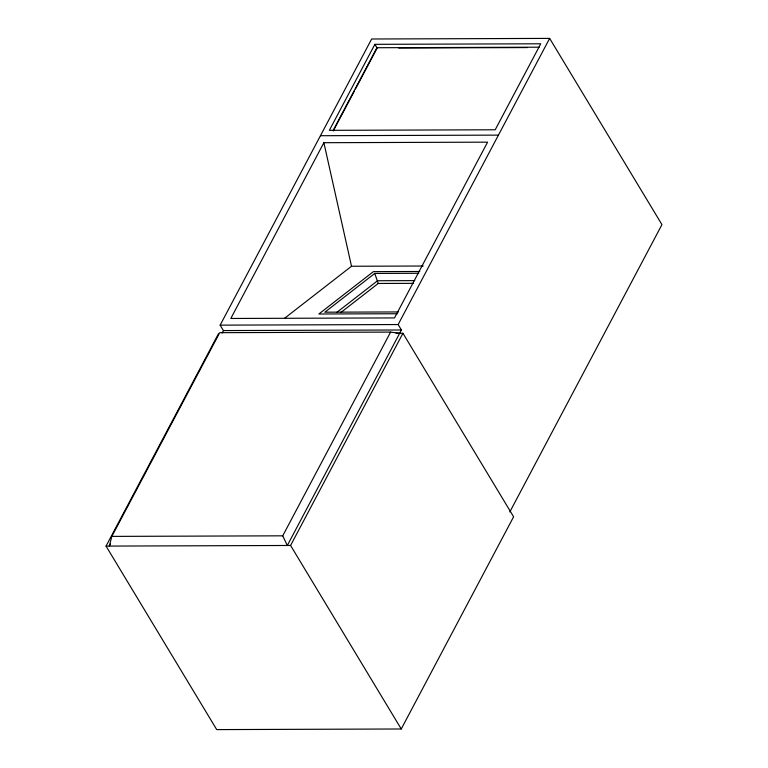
<?xml version="1.0" encoding="UTF-8"?>
<svg xmlns="http://www.w3.org/2000/svg" width="768" height="768" viewBox="0 0 768 768"><rect width="100%" height="100%" fill="white"/><g stroke="black" fill="none" stroke-linecap="round" stroke-linejoin="round"><path stroke-width="1.15" d="M399.677 333.274L390.595 332.102L219.715 332.669L111.85 536.39L109.315 546.077L110.438 543.974M222.115 333.043L223.421 330.576L220.147 325.142L371.654 38.995L549.648 38.4L661.949 224.621L509.818 511.949M396.086 333.293L402.941 333.264L513.61 516.778L401.251 728.986L216.71 729.6L106.051 546.096L218.41 333.878M374.89 44.333L329.357 130.33L495.206 129.782L540.739 43.786L374.89 44.333L377.146 48.067L355.488 88.973M323.875 142.704L230.813 318.47L394.512 317.923L487.584 142.157L323.875 142.704L351.514 266.256L284.794 318.115M333.072 130.579L376.934 47.731L539.203 47.194M333.274 130.925L354.374 91.066M549.648 38.4L398.141 324.547L401.414 329.981L287.318 545.491L282.73 535.824L390.595 332.102M401.251 728.986L290.582 545.472L402.941 333.264M418.666 273.283L374.746 273.427L324.864 312.192L398.458 311.942M336.672 312.509L377.549 280.742L414.749 280.618M341.069 312.346L378.23 283.459L413.587 283.344M398.621 48L527.482 47.568M320.438 135.715L498.442 135.12M351.514 266.256L423.206 266.016M419.77 271.488L373.373 271.642L318.864 313.997L397.392 313.738M220.147 325.142L398.141 324.547M223.421 330.576L401.414 329.981M111.85 536.39L282.73 535.824M106.051 546.096L290.582 545.472M374.746 273.427L378.23 283.459"/></g></svg>
